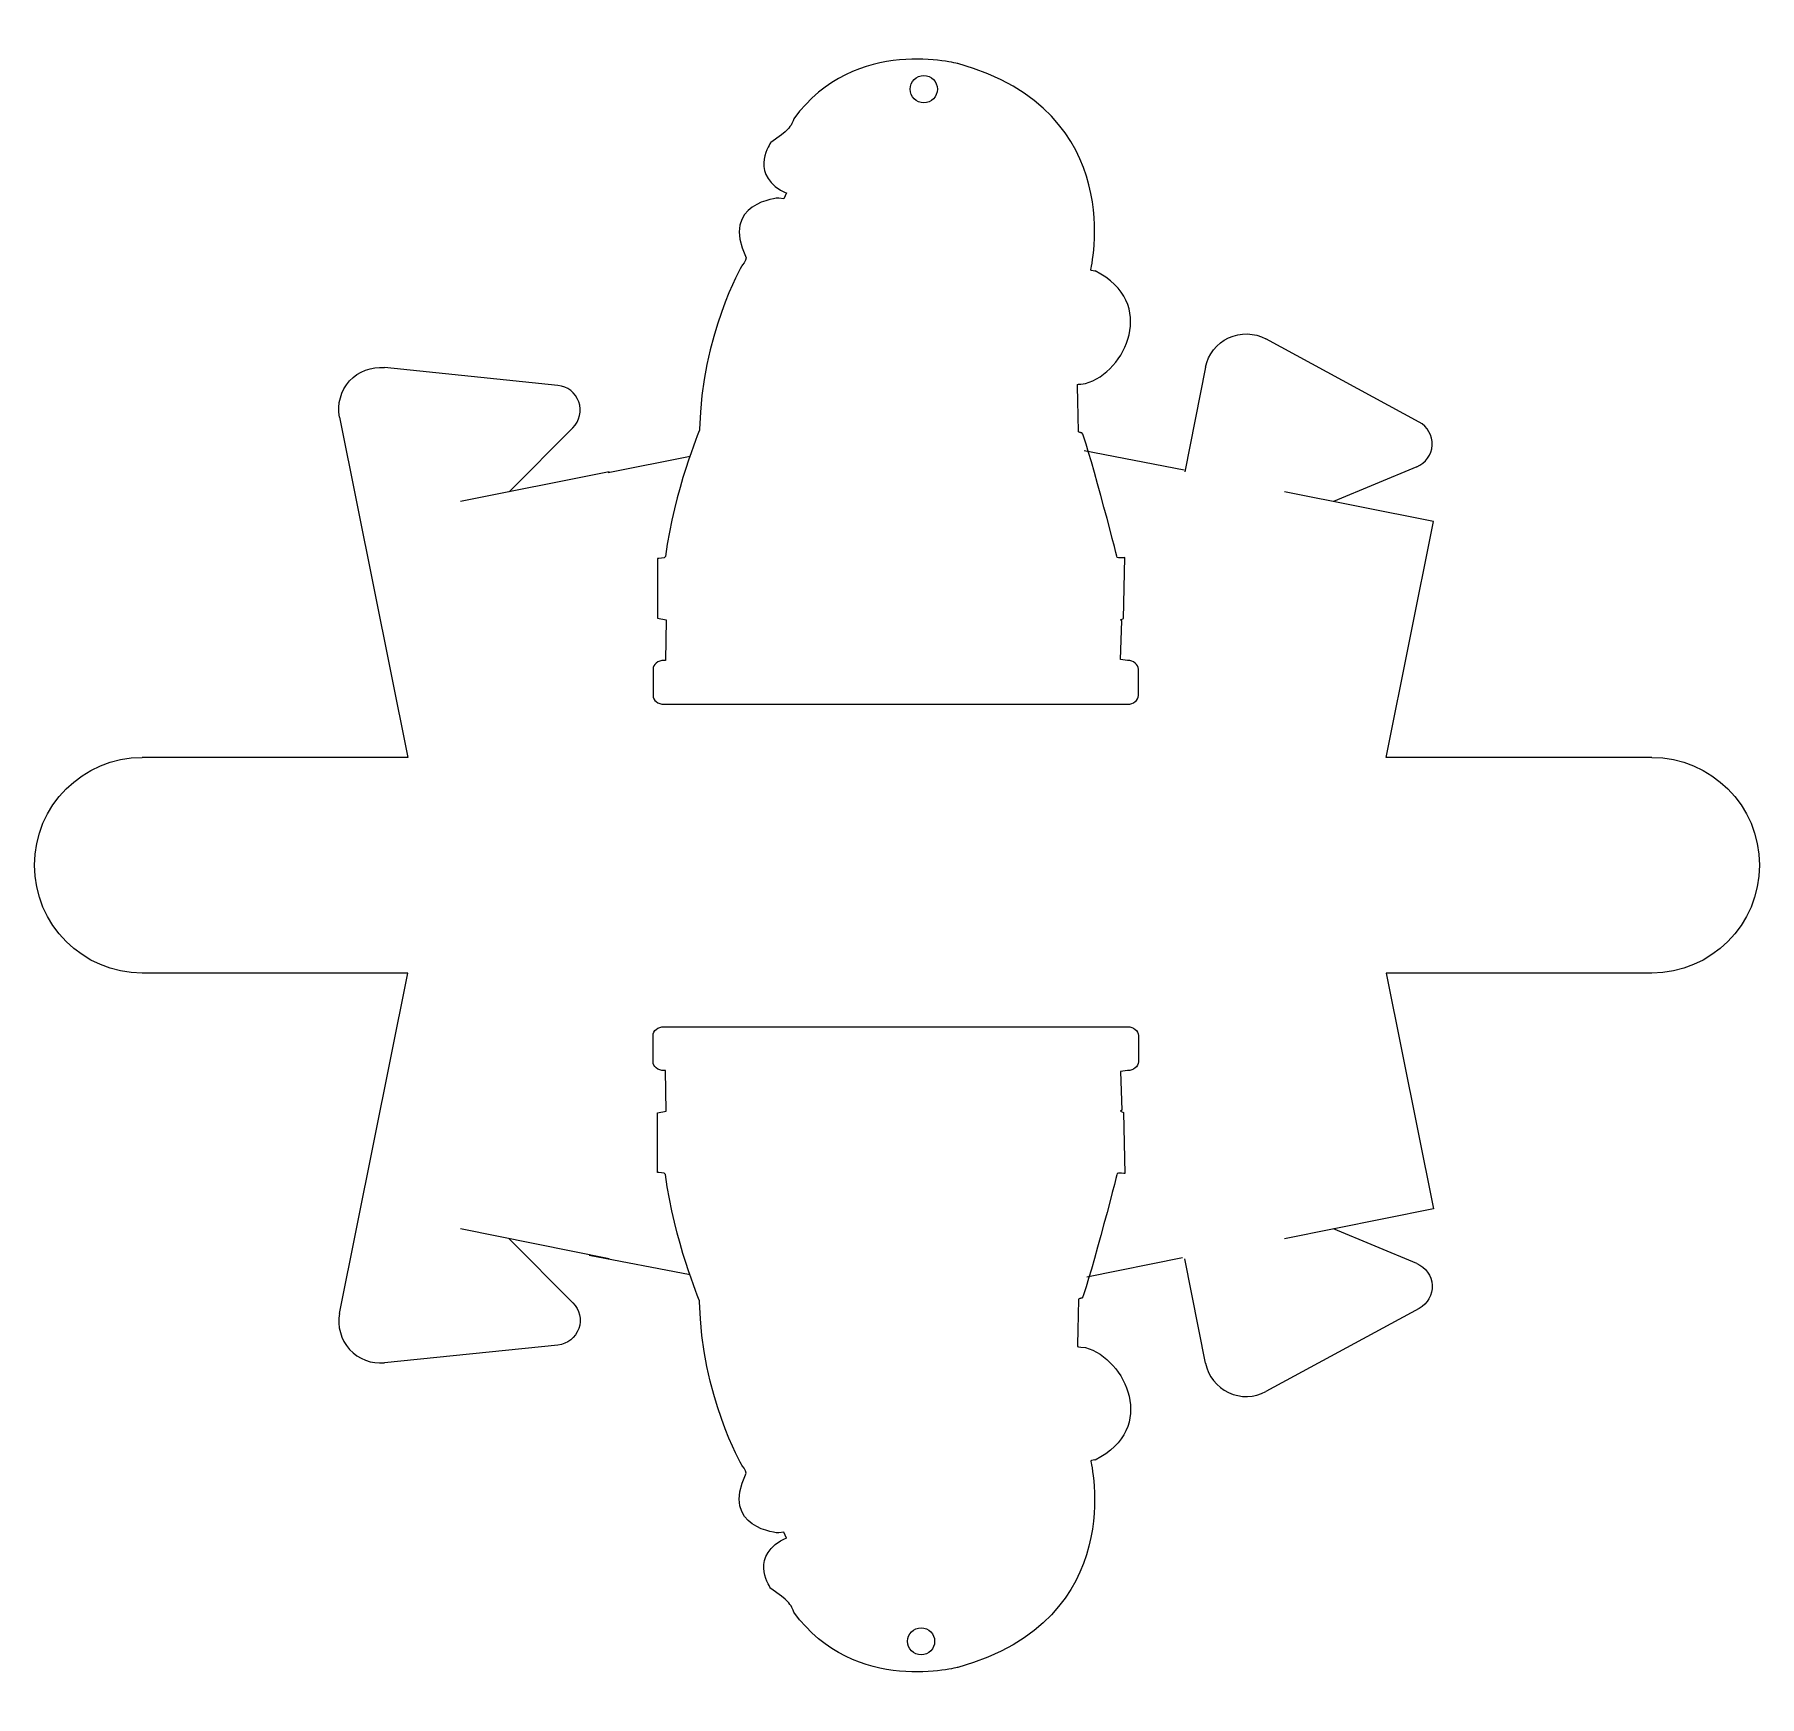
# Model space of a CAD drawing. Header units: centimetres. Extents: x -10.4 to 10.4, y -10 to 10.
import ezdxf

# ---------------------------------------------------------------- set-up
doc = ezdxf.new("R2010")
doc.units = ezdxf.units.CM
doc.header["$MEASUREMENT"] = 0
doc.layers.add('Camada 1', color=7, linetype='Continuous')

msp = doc.modelspace()

# ---------------------------------------------------------------- linework, layer by layer
at = {"layer": 'Camada 1', "lineweight": 25}
for centre in [(0.32308, 9.35868), (0.29033, -9.3526)]:
    msp.add_ellipse(centre, major_axis=(0, 0.16383), ratio=1, dxfattribs=at)
for points, knots in [([(2.91105, 2.04997), (2.91105, 1.9916), (2.85244, 1.94445), (2.78037, 1.94445), (2.78037, 1.94445), (2.78037, 1.94445), (-2.81109, 1.94445), (-2.81109, 1.94445), (-2.81109, 1.94445), (-2.88332, 1.94445), (-2.94169, 1.9916), (-2.94169, 2.04997), (-2.94169, 2.04997), (-2.94169, 2.04997), (-2.94169, 2.36612), (-2.94169, 2.36612), (-2.94169, 2.36612), (-2.94169, 2.42425), (-2.88332, 2.47158), (-2.81109, 2.47158), (-2.81109, 2.47158), (-2.81109, 2.47158), (-2.79328, 2.47269), (-2.79328, 2.47269), (-2.79328, 2.47269), (-2.79328, 2.47269), (-2.78442, 2.96061), (-2.78442, 2.96061), (-2.78442, 2.96061), (-2.78442, 2.96061), (-2.88864, 2.98127), (-2.88864, 2.98127), (-2.88864, 2.98127), (-2.88864, 2.98127), (-2.88864, 3.70189), (-2.88864, 3.70189), (-2.88864, 3.70189), (-2.88864, 3.70189), (-2.79328, 3.70189), (-2.79328, 3.72306), (-2.79328, 3.72306), (-2.68731, 4.5284), (-2.37997, 5.23836), (-2.37997, 5.25955), (-2.37997, 5.25955), (-2.35875, 6.38287), (-1.87133, 7.23059), (-1.87133, 7.23059), (-1.87133, 7.23059), (-1.87133, 7.23059), (-1.81833, 7.29412), (-1.81833, 7.32595), (-1.81833, 7.32595), (-2.14684, 7.99357), (-1.42619, 8.04654), (-1.42619, 8.04654), (-1.42619, 8.04654), (-1.42619, 8.04654), (-1.36269, 8.03596), (-1.36269, 8.03596), (-1.36269, 8.03596), (-1.36269, 8.03596), (-1.33089, 8.11015), (-1.33089, 8.11015), (-1.33089, 8.11015), (-1.33089, 8.11015), (-1.32025, 8.09957), (-1.40505, 8.1419), (-1.40505, 8.1419), (-1.77594, 8.37508), (-1.5216, 8.71417), (-1.5216, 8.71417), (-1.5216, 8.71417), (-1.5216, 8.71417), (-1.39436, 8.80955), (-1.39436, 8.80955), (-1.39436, 8.80955), (-1.39436, 8.80955), (-1.36266, 8.83072), (-1.32022, 8.87308), (-1.32022, 8.87308), (-1.27783, 8.91552), (-1.24608, 8.97907), (-1.24608, 9.00032), (-1.24608, 9.00032), (-0.50424, 10.01762), (0.75676, 9.65731), (0.73554, 9.66789), (0.73554, 9.66789), (2.81252, 9.08504), (2.33569, 7.17761), (2.33569, 7.17761), (2.33569, 7.17761), (2.33569, 7.17761), (2.39924, 7.15642), (2.38861, 7.16705), (2.38861, 7.16705), (3.15164, 6.78555), (2.75958, 5.94835), (2.27211, 5.81061), (2.27211, 5.81061), (2.17675, 5.8), (2.17675, 5.8), (2.17675, 5.8), (2.17675, 5.8), (2.17675, 5.8), (2.18733, 5.34436), (2.18733, 5.22781), (2.18733, 5.22781), (2.21908, 5.21717), (2.20855, 5.21717), (2.22972, 5.21717), (2.22972, 5.21717), (2.26152, 5.21717), (2.66419, 3.70187), (2.65361, 3.71241), (2.65361, 3.71241), (2.66419, 3.70188), (2.74899, 3.71241), (2.74899, 3.71241), (2.74899, 3.71241), (2.74899, 3.71241), (2.73272, 2.97621), (2.73272, 2.97621), (2.73272, 2.97621), (2.73272, 2.97621), (2.69594, 2.9601), (2.69594, 2.9601), (2.69594, 2.9601), (2.69594, 2.9601), (2.70975, 2.95013), (2.70975, 2.95013), (2.70975, 2.95013), (2.70975, 2.95013), (2.69594, 2.48322), (2.69594, 2.48322), (2.69594, 2.48322), (2.69594, 2.48322), (2.78045, 2.47158), (2.78045, 2.47158), (2.78045, 2.47158), (2.85255, 2.47158), (2.91113, 2.42425), (2.91113, 2.36612), (2.91113, 2.36612), (2.91113, 2.36612), (2.9111, 2.04997), (2.9111, 2.04997), (2.9111, 2.04997), (2.9111, 2.04997), (2.91105, 2.04997), (2.91105, 2.04997)], [0, 0, 0, 0, 0.02564103, 0.02564103, 0.02564103, 0.02564103, 0.05128205, 0.05128205, 0.05128205, 0.05128205, 0.07692308, 0.07692308, 0.07692308, 0.07692308, 0.1025641, 0.1025641, 0.1025641, 0.1025641, 0.12820513, 0.12820513, 0.12820513, 0.12820513, 0.15384615, 0.15384615, 0.15384615, 0.15384615, 0.17948718, 0.17948718, 0.17948718, 0.17948718, 0.20512821, 0.20512821, 0.20512821, 0.20512821, 0.23076923, 0.23076923, 0.23076923, 0.23076923, 0.25641026, 0.25641026, 0.25641026, 0.25641026, 0.28205128, 0.28205128, 0.28205128, 0.28205128, 0.30769231, 0.30769231, 0.30769231, 0.30769231, 0.33333333, 0.33333333, 0.33333333, 0.33333333, 0.35897436, 0.35897436, 0.35897436, 0.35897436, 0.38461538, 0.38461538, 0.38461538, 0.38461538, 0.41025641, 0.41025641, 0.41025641, 0.41025641, 0.43589744, 0.43589744, 0.43589744, 0.43589744, 0.46153846, 0.46153846, 0.46153846, 0.46153846, 0.48717949, 0.48717949, 0.48717949, 0.48717949, 0.51282051, 0.51282051, 0.51282051, 0.51282051, 0.53846154, 0.53846154, 0.53846154, 0.53846154, 0.56410256, 0.56410256, 0.56410256, 0.56410256, 0.58974359, 0.58974359, 0.58974359, 0.58974359, 0.61538462, 0.61538462, 0.61538462, 0.61538462, 0.64102564, 0.64102564, 0.64102564, 0.64102564, 0.66666667, 0.66666667, 0.66666667, 0.66666667, 0.69230769, 0.69230769, 0.69230769, 0.69230769, 0.71794872, 0.71794872, 0.71794872, 0.71794872, 0.74358974, 0.74358974, 0.74358974, 0.74358974, 0.76923077, 0.76923077, 0.76923077, 0.76923077, 0.79487179, 0.79487179, 0.79487179, 0.79487179, 0.82051282, 0.82051282, 0.82051282, 0.82051282, 0.84615385, 0.84615385, 0.84615385, 0.84615385, 0.87179487, 0.87179487, 0.87179487, 0.87179487, 0.8974359, 0.8974359, 0.8974359, 0.8974359, 0.92307692, 0.92307692, 0.92307692, 0.92307692, 0.94871795, 0.94871795, 0.94871795, 0.94871795, 1, 1, 1, 1]), ([(3.72065, 6.00633), (3.75182, 6.16198), (3.85524, 6.29377), (3.99859, 6.36114), (3.99859, 6.36114), (4.14274, 6.42837), (4.31, 6.42329), (4.44955, 6.34788)], [0, 0, 0, 0, 0.33333333, 0.33333333, 0.33333333, 0.33333333, 1, 1, 1, 1]), ([(-6.72113, 5.40602), (-6.75227, 5.56191), (-6.70777, 5.72328), (-6.60082, 5.84076), (-6.60082, 5.84076), (-6.49393, 5.95818), (-6.33788, 6.0179), (-6.17976, 6.00171)], [0, 0, 0, 0, 0.33333333, 0.33333333, 0.33333333, 0.33333333, 1, 1, 1, 1]), ([(-3.90763, 5.27749), (-3.82614, 5.35954), (-3.79894, 5.48098), (-3.8377, 5.58996), (-3.8377, 5.58996), (-3.87657, 5.69889), (-3.97441, 5.77575), (-4.08961, 5.78758)], [0, 0, 0, 0, 0.33333333, 0.33333333, 0.33333333, 0.33333333, 1, 1, 1, 1]), ([(6.26843, 4.80526), (6.37508, 4.8495), (6.44692, 4.95134), (6.45279, 5.06664), (6.45279, 5.06664), (6.45906, 5.18245), (6.39818, 5.29119), (6.29663, 5.34612)], [0, 0, 0, 0, 0.33333333, 0.33333333, 0.33333333, 0.33333333, 1, 1, 1, 1]), ([(-5.90039, -1.29664), (-5.90039, -1.29664), (-9.10066, -1.29664), (-9.10066, -1.29664), (-9.10066, -1.29664), (-9.81898, -1.29664), (-10.40082, -0.71456), (-10.40082, 0.00342)], [0, 0, 0, 0, 0.33333333, 0.33333333, 0.33333333, 0.33333333, 1, 1, 1, 1]), ([(2.91105, -2.04997), (2.91105, -1.99152), (2.85244, -1.94448), (2.78037, -1.94448), (2.78037, -1.94448), (2.78037, -1.94448), (-2.81109, -1.94448), (-2.81109, -1.94448), (-2.81109, -1.94448), (-2.88332, -1.94448), (-2.94169, -1.99152), (-2.94169, -2.04997), (-2.94169, -2.04997), (-2.94169, -2.04997), (-2.94169, -2.36617), (-2.94169, -2.36617), (-2.94169, -2.36617), (-2.94169, -2.4243), (-2.88332, -2.47153), (-2.81109, -2.47153), (-2.81109, -2.47153), (-2.81109, -2.47153), (-2.79328, -2.47269), (-2.79328, -2.47269), (-2.79328, -2.47269), (-2.79328, -2.47269), (-2.78442, -2.96066), (-2.78442, -2.96066), (-2.78442, -2.96066), (-2.78442, -2.96066), (-2.88864, -2.98127), (-2.88864, -2.98127), (-2.88864, -2.98127), (-2.88864, -2.98127), (-2.88864, -3.70184), (-2.88864, -3.70184), (-2.88864, -3.70184), (-2.88864, -3.70184), (-2.79328, -3.70184), (-2.79328, -3.72306), (-2.79328, -3.72306), (-2.68731, -4.5284), (-2.37997, -5.23838), (-2.37997, -5.2596), (-2.37997, -5.2596), (-2.35875, -6.38289), (-1.87133, -7.23059), (-1.87133, -7.23059), (-1.87133, -7.23059), (-1.87133, -7.23059), (-1.81833, -7.29414), (-1.81833, -7.32597), (-1.81833, -7.32597), (-2.14684, -7.99351), (-1.42619, -8.04659), (-1.42619, -8.04659), (-1.42619, -8.04659), (-1.42619, -8.04659), (-1.36269, -8.03593), (-1.36269, -8.03593), (-1.36269, -8.03593), (-1.36269, -8.03593), (-1.33089, -8.11015), (-1.33089, -8.11015), (-1.33089, -8.11015), (-1.33089, -8.11015), (-1.32025, -8.09949), (-1.40505, -8.1419), (-1.40505, -8.1419), (-1.77594, -8.37508), (-1.5216, -8.71417), (-1.5216, -8.71417), (-1.5216, -8.71417), (-1.5216, -8.71417), (-1.39436, -8.8095), (-1.39436, -8.8095), (-1.39436, -8.8095), (-1.39436, -8.8095), (-1.36266, -8.83075), (-1.32022, -8.87311), (-1.32022, -8.87311), (-1.27783, -8.91555), (-1.24608, -8.9791), (-1.24608, -9.00027), (-1.24608, -9.00027), (-0.50424, -10.01759), (0.75676, -9.65726), (0.73554, -9.66787), (0.73554, -9.66787), (2.81252, -9.08507), (2.33569, -7.17756), (2.33569, -7.17756), (2.33569, -7.17756), (2.33569, -7.17756), (2.39924, -7.15647), (2.38861, -7.16708), (2.38861, -7.16708), (3.15164, -6.78552), (2.75958, -5.94833), (2.27211, -5.81067), (2.27211, -5.81067), (2.17675, -5.80009), (2.17675, -5.80009), (2.17675, -5.80009), (2.17675, -5.80009), (2.17675, -5.80009), (2.18733, -5.34437), (2.18733, -5.22782), (2.18733, -5.22782), (2.21908, -5.21724), (2.20855, -5.21724), (2.22972, -5.21724), (2.22972, -5.21724), (2.26152, -5.21724), (2.66419, -3.70189), (2.65361, -3.71245), (2.65361, -3.71245), (2.66419, -3.70189), (2.74899, -3.71245), (2.74899, -3.71245), (2.74899, -3.71245), (2.74899, -3.71245), (2.73272, -2.97622), (2.73272, -2.97622), (2.73272, -2.97622), (2.73272, -2.97622), (2.69594, -2.96011), (2.69594, -2.96011), (2.69594, -2.96011), (2.69594, -2.96011), (2.70975, -2.95016), (2.70975, -2.95016), (2.70975, -2.95016), (2.70975, -2.95016), (2.69594, -2.48328), (2.69594, -2.48328), (2.69594, -2.48328), (2.69594, -2.48328), (2.78045, -2.47159), (2.78045, -2.47159), (2.78045, -2.47159), (2.85255, -2.47159), (2.91113, -2.42436), (2.91113, -2.36623), (2.91113, -2.36623), (2.91113, -2.36623), (2.9111, -2.04997), (2.9111, -2.04997), (2.9111, -2.04997), (2.9111, -2.04997), (2.91105, -2.04997), (2.91105, -2.04997)], [0, 0, 0, 0, 0.02564103, 0.02564103, 0.02564103, 0.02564103, 0.05128205, 0.05128205, 0.05128205, 0.05128205, 0.07692308, 0.07692308, 0.07692308, 0.07692308, 0.1025641, 0.1025641, 0.1025641, 0.1025641, 0.12820513, 0.12820513, 0.12820513, 0.12820513, 0.15384615, 0.15384615, 0.15384615, 0.15384615, 0.17948718, 0.17948718, 0.17948718, 0.17948718, 0.20512821, 0.20512821, 0.20512821, 0.20512821, 0.23076923, 0.23076923, 0.23076923, 0.23076923, 0.25641026, 0.25641026, 0.25641026, 0.25641026, 0.28205128, 0.28205128, 0.28205128, 0.28205128, 0.30769231, 0.30769231, 0.30769231, 0.30769231, 0.33333333, 0.33333333, 0.33333333, 0.33333333, 0.35897436, 0.35897436, 0.35897436, 0.35897436, 0.38461538, 0.38461538, 0.38461538, 0.38461538, 0.41025641, 0.41025641, 0.41025641, 0.41025641, 0.43589744, 0.43589744, 0.43589744, 0.43589744, 0.46153846, 0.46153846, 0.46153846, 0.46153846, 0.48717949, 0.48717949, 0.48717949, 0.48717949, 0.51282051, 0.51282051, 0.51282051, 0.51282051, 0.53846154, 0.53846154, 0.53846154, 0.53846154, 0.56410256, 0.56410256, 0.56410256, 0.56410256, 0.58974359, 0.58974359, 0.58974359, 0.58974359, 0.61538462, 0.61538462, 0.61538462, 0.61538462, 0.64102564, 0.64102564, 0.64102564, 0.64102564, 0.66666667, 0.66666667, 0.66666667, 0.66666667, 0.69230769, 0.69230769, 0.69230769, 0.69230769, 0.71794872, 0.71794872, 0.71794872, 0.71794872, 0.74358974, 0.74358974, 0.74358974, 0.74358974, 0.76923077, 0.76923077, 0.76923077, 0.76923077, 0.79487179, 0.79487179, 0.79487179, 0.79487179, 0.82051282, 0.82051282, 0.82051282, 0.82051282, 0.84615385, 0.84615385, 0.84615385, 0.84615385, 0.87179487, 0.87179487, 0.87179487, 0.87179487, 0.8974359, 0.8974359, 0.8974359, 0.8974359, 0.92307692, 0.92307692, 0.92307692, 0.92307692, 0.94871795, 0.94871795, 0.94871795, 0.94871795, 1, 1, 1, 1]), ([(6.26843, -4.7984), (6.37508, -4.84259), (6.44692, -4.9444), (6.45279, -5.05983), (6.45279, -5.05983), (6.45906, -5.17561), (6.39818, -5.28409), (6.29663, -5.33926)], [0, 0, 0, 0, 0.33333333, 0.33333333, 0.33333333, 0.33333333, 1, 1, 1, 1]), ([(-6.72113, -5.39919), (-6.75227, -5.55484), (-6.70777, -5.71632), (-6.60082, -5.83385), (-6.60082, -5.83385), (-6.49393, -5.95111), (-6.33788, -6.01112), (-6.17976, -5.99466)], [0, 0, 0, 0, 0.33333333, 0.33333333, 0.33333333, 0.33333333, 1, 1, 1, 1]), ([(-3.90763, -5.27055), (-3.82614, -5.35249), (-3.79894, -5.47407), (-3.8377, -5.58292), (-3.8377, -5.58292), (-3.87657, -5.69185), (-3.9746, -5.76882), (-4.08961, -5.78064)], [0, 0, 0, 0, 0.33333333, 0.33333333, 0.33333333, 0.33333333, 1, 1, 1, 1]), ([(3.72065, -5.99929), (3.75182, -6.155), (3.85524, -6.28679), (3.99859, -6.35412), (3.99859, -6.35412), (4.14274, -6.42156), (4.31, -6.4164), (4.44955, -6.34081)], [0, 0, 0, 0, 0.33333333, 0.33333333, 0.33333333, 0.33333333, 1, 1, 1, 1])]:
    msp.add_open_spline(points, degree=3, knots=knots, dxfattribs=at)
for points in [[(6.29661, 5.34612), (6.29661, 5.34612), (4.44955, 6.34788), (4.44955, 6.34788)], [(-4.08961, 5.78755), (-4.08961, 5.78755), (-6.17977, 6.00173), (-6.17977, 6.00173)], [(3.72065, 6.00633), (3.72065, 6.00633), (3.46911, 4.74755), (3.46911, 4.74755)], [(-6.72113, 5.40602), (-6.72113, 5.40602), (-5.90039, 1.30344), (-5.90039, 1.30344)], [(-3.90763, 5.27749), (-3.90763, 5.27749), (-4.67498, 4.50638), (-4.67498, 4.50638)], [(3.46162, 4.76501), (3.46162, 4.76501), (2.25653, 5.00028), (2.25653, 5.00028)], [(-3.48417, 4.73691), (-3.48417, 4.73691), (-2.49507, 4.9348), (-2.49507, 4.9348)], [(6.26843, 4.80526), (6.26843, 4.80526), (5.26328, 4.38864), (5.26328, 4.38864)], [(-3.46919, 4.74755), (-3.46919, 4.74755), (-5.26328, 4.38864), (-5.26328, 4.38864)], [(6.46938, 4.1474), (6.46938, 4.1474), (4.67482, 4.50638), (4.67482, 4.50638)], [(5.90066, 1.30344), (5.90066, 1.30344), (6.46938, 4.1474), (6.46938, 4.1474)], [(-10.40082, 0.00344), (-10.40082, 0.72144), (-9.81897, 1.30347), (-9.10066, 1.30347)], [(-5.90039, 1.30344), (-5.90039, 1.30344), (-9.10066, 1.30344), (-9.10066, 1.30344)], [(9.10069, 1.30344), (9.10069, 1.30344), (5.90066, 1.30344), (5.90066, 1.30344)], [(9.10069, 1.30344), (9.81893, 1.30344), (10.40083, 0.72141), (10.40083, 0.00341)], [(10.40082, 0.00344), (10.40082, -0.71453), (9.81892, -1.29662), (9.10068, -1.29662)], [(-6.72113, -5.39919), (-6.72113, -5.39919), (-5.90039, -1.29664), (-5.90039, -1.29664)], [(9.10069, -1.29664), (9.10069, -1.29664), (5.90066, -1.29664), (5.90066, -1.29664)], [(5.90066, -1.29664), (5.90066, -1.29664), (6.46938, -4.14065), (6.46938, -4.14065)], [(6.46938, -4.14065), (6.46938, -4.14065), (4.67482, -4.49958), (4.67482, -4.49958)], [(-3.46919, -4.7408), (-3.46919, -4.7408), (-5.26328, -4.38192), (-5.26328, -4.38192)], [(-3.90763, -5.27055), (-3.90763, -5.27055), (-4.67498, -4.49958), (-4.67498, -4.49958)], [(6.26843, -4.7984), (6.26843, -4.7984), (5.26328, -4.38192), (5.26328, -4.38192)], [(-3.71319, -4.69678), (-3.71319, -4.69678), (-2.49507, -4.92879), (-2.49507, -4.92879)], [(3.44281, -4.7308), (3.44281, -4.7308), (2.28925, -4.96155), (2.28925, -4.96155)], [(3.72065, -5.9993), (3.72065, -5.9993), (3.46911, -4.7408), (3.46911, -4.7408)], [(6.29661, -5.33926), (6.29661, -5.33926), (4.44955, -6.34082), (4.44955, -6.34082)], [(-4.08961, -5.78062), (-4.08961, -5.78062), (-6.17977, -5.99466), (-6.17977, -5.99466)]]:
    msp.add_open_spline(points, degree=3, dxfattribs=at)

doc.saveas('drawing.dxf')
